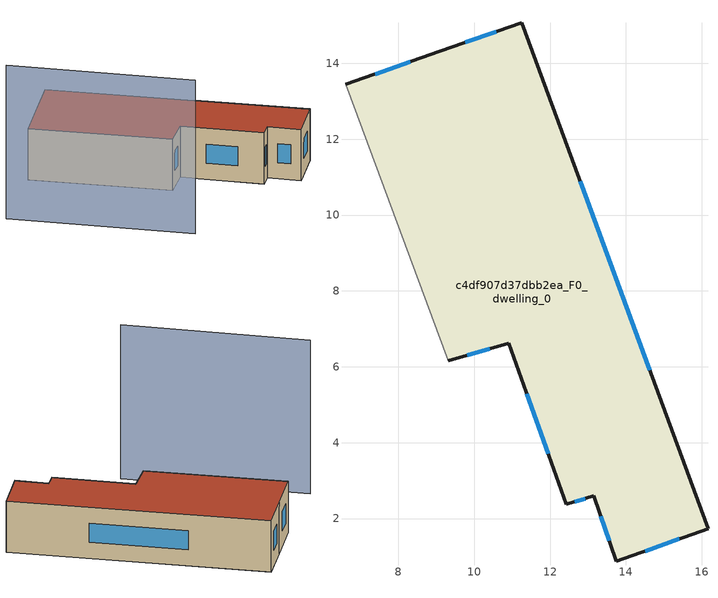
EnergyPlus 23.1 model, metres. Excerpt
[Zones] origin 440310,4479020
c4df907d37dbb2ea_F0_dwelling_0
 floor ground (EU_floor_Construction): 16.16,1.73 11.26,15.07 9.09,14.32 6.61,13.44 9.32,6.16 10.91,6.62 12.42,2.37 13.15,2.6 13.75,0.87 z0
 wall outside (EU_wall_Construction): 6.61,13.44 9.09,14.32 11.26,15.07 16.16,1.73 13.75,0.87 13.15,2.6 12.42,2.37 10.91,6.62 9.32,6.16 z0:3
 wall adiabatic (EU_wall_Construction): 9.32,6.16 6.61,13.44 z0:3
 window (EU_Window_Construction): 13.56,1.41 13.34,2.06 / 12.92,2.53 12.65,2.44 / 11.95,3.7 11.39,5.29 / 10.41,6.48 9.82,6.3 / 7.39,13.72 8.31,14.04 / 9.77,14.55 10.58,14.83 / 12.8,10.89 14.63,5.91 / 15.41,1.46 14.51,1.14 z0.94:2.06
 roof outside (EU_roof_Construction): 11.26,15.07 16.16,1.73 13.75,0.87 13.15,2.6 12.42,2.37 10.91,6.62 9.32,6.16 6.61,13.44 9.09,14.32 z3
shading: 1.95,12.07 5.33,2.47 z0:9
[Building]
EU S2 Campaign: North Axis=0; Terrain=City; Solar Distribution=FullExterior
[Site:Location]
Madrid: Latitude=40.5; Longitude=-3.5; Time Zone=1; Elevation=609
[SizingPeriod:WeatherFileDays]
AnnualSizingPeriod: Begin Month=1; Begin Day of Month=1; End Month=12; End Day of Month=31; Day of Week for Start Day=Monday; Use Weather File Daylight Saving Period=No; Use Weather File Rain and Snow Indicators=No
[MATERIAL]
EU_InternalMass_Material: Roughness=MediumRough; Thickness=0.1; Conductivity=1; Density=1800; Specific Heat=900; Thermal Absorptance=0.9; Solar Absorptance=0.7; Visible Absorptance=0.7
[MATERIAL:NOMASS] Roughness=MediumRough; Thermal Absorptance=0.9; Solar Absorptance=0.7; Visible Absorptance=0.7
Name | Thermal Resistance
EU_wall_NoMass | 0.461255
EU_roof_NoMass | 0.289352
EU_floor_NoMass | 0.631313
[WINDOWMATERIAL:SIMPLEGLAZINGSYSTEM]
EU_Window_SimpleGlazing: UFactor=3.792; Solar Heat Gain Coefficient=0.85; Visible Transmittance=0.85
[CONSTRUCTION]
EU_wall_Construction: EU_wall_NoMass
EU_roof_Construction: EU_roof_NoMass
EU_floor_Construction: EU_floor_NoMass
EU_InternalMass_Construction: EU_InternalMass_Material
EU_Window_Construction: EU_Window_SimpleGlazing
[ZONE]
c4df907d37dbb2ea_F0_dwelling_0: Type=1; Multiplier=1; Ceiling Height=autocalculate; Volume=174.007; Floor Area=autocalculate; Part of Total Floor Area=Yes
[INTERNALMASS]
c4df907d37dbb2ea_F0_dwelling_0_EU_InternalMass: Construction=EU_InternalMass_Construction; Zone or ZoneList=c4df907d37dbb2ea_F0_dwelling_0; Surface Area=58.0022
[OTHEREQUIPMENT]
EU_Step8_InternalGain_c4df907d37dbb2ea_F0_dwelling_0_f000: Fuel Type=Electricity; Zone or ZoneList or Space or SpaceList=c4df907d37dbb2ea_F0_dwelling_0; Schedule=EU_Step8_GainSchedule_c4df907d37dbb2ea_F0_dwelling_0_f000; Design Level Calculation Method=Watts/Area; Power per Zone Floor Area=1; Fraction Latent=0; Fraction Radiant=0; Fraction Lost=0; Carbon Dioxide Generation Rate=0; EndUse Subcategory=EU_Step8_InternalGains
[ZONEVENTILATION:DESIGNFLOWRATE]
EU_ConstantAir_c4df907d37dbb2ea_F0_dwelling_0: Zone or ZoneList or Space or SpaceList=c4df907d37dbb2ea_F0_dwelling_0; Schedule=EU_AlwaysOn; Design Flow Rate Calculation Method=AirChanges/Hour; Air Changes per Hour=0.64; Ventilation Type=Natural; Fan Pressure Rise=0; Fan Total Efficiency=1; Constant Term Coefficient=1; Temperature Term Coefficient=0; Velocity Term Coefficient=0; Velocity Squared Term Coefficient=0; Minimum Indoor Temperature=-100; Maximum Indoor Temperature=100; Delta Temperature=-100; Minimum Outdoor Temperature=-100; Maximum Outdoor Temperature=100; Maximum Wind Speed=40
[HVACTEMPLATE:THERMOSTAT]
EU_HeatOnly_c4df907d37dbb2ea_F0_dwelling_0: Constant Heating Setpoint=20; Constant Cooling Setpoint=50
[HVACTEMPLATE:ZONE:IDEALLOADSAIRSYSTEM]
c4df907d37dbb2ea_F0_dwelling_0: Template Thermostat=EU_HeatOnly_c4df907d37dbb2ea_F0_dwelling_0; System Availability Schedule=EU_AlwaysOn; Maximum Heating Supply Air Temperature=50; Minimum Cooling Supply Air Temperature=13; Maximum Heating Supply Air Humidity Ratio=0.0156; Minimum Cooling Supply Air Humidity Ratio=0.0077; Heating Limit=NoLimit; Cooling Limit=NoLimit; Heating Availability Schedule=EU_AlwaysOn; Cooling Availability Schedule=EU_CoolingOff; Dehumidification Control Type=ConstantSensibleHeatRatio; Cooling Sensible Heat Ratio=0.7; Dehumidification Setpoint=60; Humidification Control Type=None; Humidification Setpoint=30; Outdoor Air Method=None; Outdoor Air Flow Rate per Person=0.00944; Outdoor Air Flow Rate per Zone Floor Area=0; Outdoor Air Flow Rate per Zone=0; Demand Controlled Ventilation Type=None; Outdoor Air Economizer Type=NoEconomizer; Heat Recovery Type=None; Sensible Heat Recovery Effectiveness=0.7; Latent Heat Recovery Effectiveness=0.65
[SIZING:ZONE]
c4df907d37dbb2ea_F0_dwelling_0: Zone Cooling Design Supply Air Temperature Input Method=SupplyAirTemperature; Zone Cooling Design Supply Air Temperature=13; Zone Heating Design Supply Air Temperature Input Method=SupplyAirTemperature; Zone Heating Design Supply Air Temperature=50; Zone Cooling Design Supply Air Humidity Ratio=0.008; Zone Heating Design Supply Air Humidity Ratio=0.008; Cooling Design Air Flow Method=DesignDay; Cooling Design Air Flow Rate=0; Cooling Minimum Air Flow per Zone Floor Area=0.000762; Cooling Minimum Air Flow=0; Cooling Minimum Air Flow Fraction=0.2; Heating Design Air Flow Method=DesignDay; Heating Design Air Flow Rate=0; Heating Maximum Air Flow per Zone Floor Area=0.002032; Heating Maximum Air Flow=0.141576; Heating Maximum Air Flow Fraction=0.3; Account for Dedicated Outdoor Air System=No; Dedicated Outdoor Air System Control Strategy=NeutralSupplyAir; Dedicated Outdoor Air Low Setpoint Temperature for Design=autosize; Dedicated Outdoor Air High Setpoint Temperature for Design=autosize; Zone Load Sizing Method=Sensible Load Only No Latent Load; Zone Latent Cooling Design Supply Air Humidity Ratio Input Method=HumidityRatioDifference; Zone Cooling Design Supply Air Humidity Ratio Difference=0.005; Zone Latent Heating Design Supply Air Humidity Ratio Input Method=HumidityRatioDifference; Zone Humidification Design Supply Air Humidity Ratio Difference=0.005
[SCHEDULE:CONSTANT]
Name | Hourly Value
EU_AlwaysOn | 1
EU_CoolingOff | 0
[SCHEDULE:FILE]
EU_Step8_GainSchedule_c4df907d37dbb2ea_F0_dwelling_0_f000: File=../../schedules/c4df907d37dbb2ea/c4df907d37dbb2ea_F0_dwelling_0_f000_gain.csv; Column Number=1; Rows to Skip at Top=0; Number of Hours of Data=8760; Column Separator=Comma; Interpolate to Timestep=No; Minutes per Item=60; Adjust Schedule for Daylight Savings=Yes
